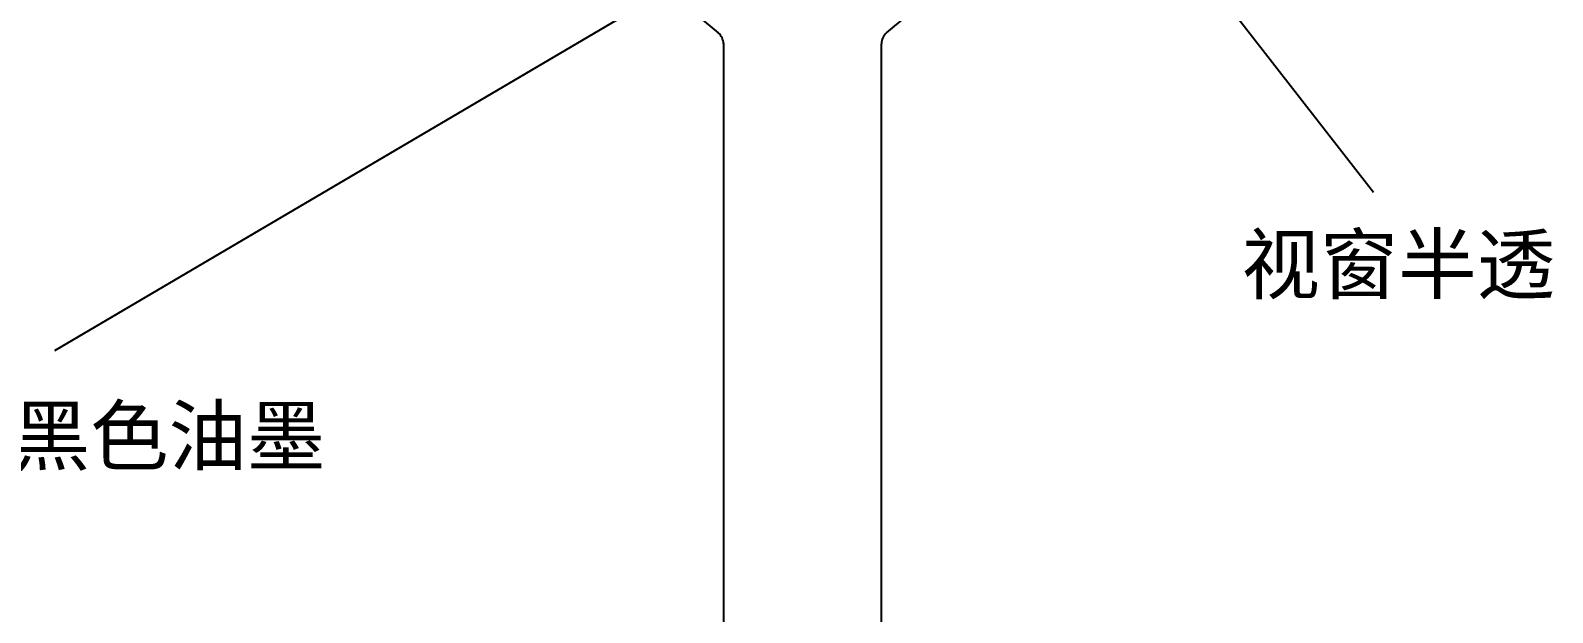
# Model space of a CAD drawing. Header units: inches. Extents: x 228 to 459, y 170 to 330.
# Drawn here: x 257.5 to 310.4, y 239 to 259.2 of the extents above; entities that cross this region are included whole.
import ezdxf

# ---------------------------------------------------------------- set-up
doc = ezdxf.new("R2010")
doc.units = ezdxf.units.IN
doc.header["$MEASUREMENT"] = 0
doc.styles.get("Standard").update_dxf_attribs({"font": 'SimSun.ttf'})
doc.styles.add('宋', font='SimSun.ttf', dxfattribs={"height": 2})
doc.styles.add('宋体', font='SimSun.ttf')
doc.dimstyles.new('副本 (2) (2)Standard', dxfattribs={"dimtxt": 1, "dimasz": 1.8, "dimexe": 0.3, "dimexo": 0.3, "dimgap": 0.2, "dimtad": 1, "dimzin": 1, "dimdsep": 46, "dimtxsty": 'Standard', "dimcen": 0, "dimclrd": 3, "dimclre": 3, "dimclrt": 3, "dimadec": 0, "dimazin": 0, "dimtfac": 1, "dimtmove": 0, "dimatfit": 3, "dimfxl": 1, "dimtzin": 0, "dimarcsym": 0})

msp = doc.modelspace()

# ---------------------------------------------------------------- linework, layer by layer
at = {"color": 30}
for p, q in [((280.715, 259.715), (281.399, 259.144)), ((287.259, 259.144), (287.943, 259.715))]:
    msp.add_line(p, q, dxfattribs=at)
msp.add_lwpolyline([(281.579, 258.782), (281.579, 211.394, 0.414214), (281.779, 211.194), (286.879, 211.194, 0.414214), (287.079, 211.394), (287.079, 258.76)], format="xyb", dxfattribs=at)
for centre, start, end in [((281.079, 258.76), 0, 50.1944), ((287.579, 258.76), 129.8056, 180)]:
    msp.add_arc(centre, 0.5, start, end, dxfattribs=at)

# ---------------------------------------------------------------- texts
at = {"color": 3, "insert": (299.613, 252.085), "char_height": 2, "attachment_point": 1, "style": '宋'}
msp.add_mtext_dynamic_manual_height_columns('视窗半透', width=33.50467, gutter_width=6.072, heights=[0], dxfattribs=at)
at = {"insert": (240.44, 246.115), "char_height": 2, "attachment_point": 1, "style": '宋体'}
msp.add_mtext_dynamic_manual_height_columns('{\\C3;显示区以外刷黑色油墨\\P\\C1;表面镀AF油}', width=34.01725, gutter_width=1, heights=[0], dxfattribs=at)

# ---------------------------------------------------------------- leaders
at = {"color": 30}
for points in [[(291.966, 269.334), (304.209, 253.595)], [(281.244, 261.594), (258.297, 248.071)]]:
    msp.add_leader(points, dimstyle='副本 (2) (2)Standard', override={"dimtad": 0, "dimfxl": 0.18}, dxfattribs=at)

doc.saveas('drawing.dxf')
